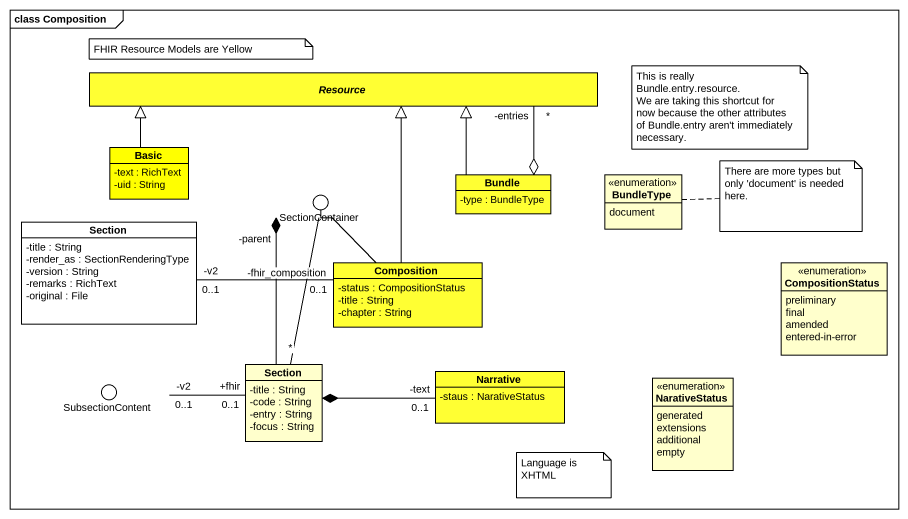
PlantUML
@startuml
mainframe class Composition
allowmixing
hide circle
hide empty members
skinparam classAttributeIconSize 0
abstract class Resource #FFFF33
class Basic #FFFF00 {
  -text : RichText
  -uid : String
}
() SectionContainer
class Bundle #FFFF33 {
  -type : BundleType
}
enum BundleType #FFFFCC {
  document
}
class Section {
  -title : String
  -render_as : SectionRenderingType
  -version : String
  -remarks : RichText
  -original : File
}
class Composition #FFFF33 {
  -status : CompositionStatus
  -title : String
  -chapter : String
}
enum CompositionStatus #FFFFCC {
  preliminary
  final
  amended
  entered-in-error
}
() SubsectionContent
class "Section" as Section_2 #FFFFCC {
  -title : String
  -code : String
  -entry : String
  -focus : String
}
class Narrative #FFFF33 {
  -staus : NarativeStatus
}
enum NarativeStatus #FFFFCC {
  generated
  extensions
  additional
  empty
}
Basic -right-|> Resource
SectionContainer "-parent" *-- "*" Section_2
Bundle o-up- "*\n-entries" Resource
Bundle -up-|> Resource
Section "0..1\n-v2" -right- "0..1\n-fhir_composition" Composition
Composition -up-|> Resource
Composition -up- SectionContainer
SubsectionContent "0..1\n-v2" -right- "0..1\n+fhir" Section_2
Section_2 -up- SectionContainer
Section_2 *-right- "0..1\n-text" Narrative
note as N1
  FHIR Resource Models are Yellow
end note
note as N2
  This is really Bundle.entry.resource.
  We are taking this shortcut for now because the other attributes of Bundle.entry aren't immediately necessary.
end note
note right of BundleType : There are more types but only 'document' is needed here.
note as N4
  Language is XHTML
end note
@enduml
